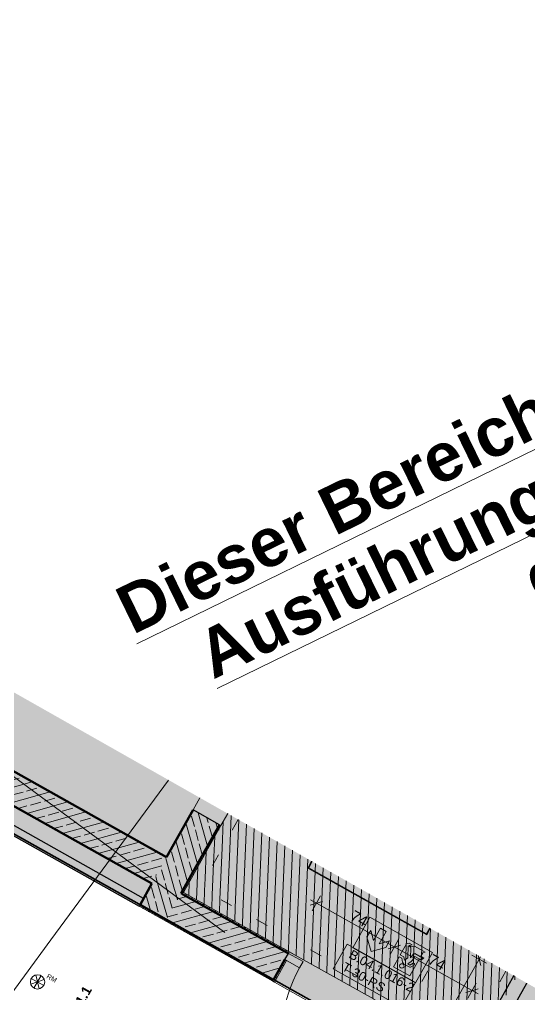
# Model space of a CAD drawing. Header units: metres. Extents: x -27.1 to 50.1, y 105.7 to 163.4.
# Drawn here: x 10.61 to 14.84, y 154.23 to 162.31 of the extents above; entities that cross this region are included whole.
import ezdxf

# ---------------------------------------------------------------- set-up
doc = ezdxf.new("R2010")
doc.units = ezdxf.units.M
doc.header["$MEASUREMENT"] = 0
for name, pattern in [('Punktlinie', [0.0035, 0, -0.0035]), ('Punktlinie_ eng', [0.00075, 0, -0.00075]), ('Strichlinie-über-Schnitt', [0.0023, 0.0008, -0.0015]), ('Strichpunktlinie', [0.006703, 0.003528, -0.001764, 0, -0.001411])]:
    doc.linetypes.add(name, pattern=pattern)
for name, color, linetype in [('00  Raster', 7, 'Continuous'), ('10  Wand Massiv', 7, 'Continuous'), ('10  Wand Massiv_Schnittschraffur', 7, 'Continuous'), ('10  Wand Massiv_Tür', 7, 'Continuous'), ('20  Decke Abhangdecke', 7, 'Continuous'), ('20  Decke Abhangdecke_Deckschraffur', 7, 'Continuous'), ('20  Deckenspiegel + Einbauten', 7, 'Continuous'), ('20  Wand Leichtbau', 7, 'Continuous'), ('20  Wand Leichtbau_Schnittschraffur', 7, 'Continuous'), ('40  Bemaßung 1_ 50 Deckenspiegel', 7, 'Continuous'), ('50 NUF - Raumstempel MIETERAUSBAU', 7, 'Continuous'), ('Neubau_10  Treppen + Rampen', 7, 'Continuous'), ('Neubau_20  Decke Abhangdecke', 7, 'Continuous'), ('Neubau_20  Decke Abhangdecke_Deckschraffur', 7, 'Continuous'), ('Neubau_20  Deckenspiegel + Einbauten', 7, 'Continuous'), ('Neubau_50  NUF - Raumstempel', 7, 'Continuous'), ('Neubau_50 NUF - Raumstempel MIETERAUSBAU', 7, 'Continuous')]:
    doc.layers.add(name, color=color, linetype=linetype)
doc.styles.add('ERSTELLTER_STIL_1', font='arial.ttf')
doc.styles.add('ERSTELLTER_STIL_2', font='arial.ttf')
pattern_1 = [(87.605446, (0, 0), (-0.06494324, 0.002715745), [])]
pattern_2 = [(15.73796, (0, 0), (-0.03254858, 0.11550147), []), (15.73796, (-0.01627, 0.05775), (-0.03254858, 0.11550147), [0.09, -0.03])]
pattern_3 = [(87.605446, (0, 0), (-0.02497817, 0.001044517), [0, -0.025])]
pattern_4 = [(105.73796, (0, 0), (0.11550147, 0.03254858), []), (105.73796, (-0.05775, -0.01627), (0.11550147, 0.03254858), [0.09, -0.03])]

msp = doc.modelspace()

# ---------------------------------------------------------------- hatches: boundary and pattern name
at = {"layer": '10  Wand Massiv_Schnittschraffur', "linetype": 'Continuous', "lineweight": 0, "true_color": 0xffffff}
for points in [[(11.83, 155.3701), (10.1288, 156.3233), (10.0066, 156.1052), (11.7078, 155.152)], [(11.83, 155.3701), (12.0481, 155.2479), (12.268, 155.6405), (12.0499, 155.7627)], [(12.0481, 155.2479), (12.0611, 155.2406), (12.2811, 155.6331), (12.268, 155.6405)], [(11.9503, 155.0734), (12.0481, 155.2479), (11.83, 155.3701), (11.7322, 155.1956)], [(11.9707, 155.0792), (12.0611, 155.2406), (12.0481, 155.2479), (11.9576, 155.0865)], [(11.7322, 155.1956), (11.61, 154.9775), (11.6224, 154.9706), (11.9499, 155.0727), (11.9503, 155.0734)], [(11.9499, 155.0727), (11.6224, 154.9706), (11.8281, 154.8553)], [(11.9499, 155.0727), (11.8281, 154.8553), (12.7179, 154.3567), (12.8108, 154.5225), (12.8401, 154.5748), (11.951, 155.073)], [(11.9503, 155.0734), (11.9499, 155.0727), (11.951, 155.073)], [(11.9503, 155.0734), (11.951, 155.073), (11.9707, 155.0792), (11.9576, 155.0865)], [(11.9707, 155.0792), (11.951, 155.073), (11.9634, 155.0661)], [(11.9634, 155.0661), (12.8401, 154.5748), (12.8475, 154.5879), (11.9707, 155.0792)], [(11.6027, 154.9644), (11.6224, 154.9706), (11.61, 154.9775)], [(11.6224, 154.9706), (11.6027, 154.9644), (12.7106, 154.3437), (12.7179, 154.3567)], [(12.8401, 154.5748), (12.8108, 154.5225), (12.9329, 154.4541), (12.9623, 154.5064)], [(12.7106, 154.3437), (12.7237, 154.3363), (12.8239, 154.5152), (12.8108, 154.5225), (12.7179, 154.3567)]]:
    msp.add_hatch(color=7, dxfattribs=at).paths.add_polyline_path(points)
at = {"layer": '10  Wand Massiv_Schnittschraffur', "linetype": 'Continuous', "lineweight": 13, "true_color": 0x000100}
h = msp.add_hatch(dxfattribs=at)
h.set_pattern_fill('Beton__Stahlbeton_0001', color=98, style=0, pattern_type=2)
h.set_pattern_definition([(15.73796, (0, 0), (-0.03254858, 0.11550147), []), (15.73796, (-0.01627, 0.05775), (-0.03254858, 0.11550147), [0.09, -0.03])])
h.paths.add_polyline_path([(11.83, 155.3701), (10.1288, 156.3233), (10.0066, 156.1052), (11.7078, 155.152)])
h = msp.add_hatch(dxfattribs=at)
h.set_pattern_fill('Beton__Stahlbeton_0001', color=98, style=0, pattern_type=2)
h.set_pattern_definition([(105.73796, (0, 0), (0.11550147, 0.03254858), []), (105.73796, (-0.05775, -0.01627), (0.11550147, 0.03254858), [0.09, -0.03])])
h.paths.add_polyline_path([(11.83, 155.3701), (12.0481, 155.2479), (12.268, 155.6405), (12.0499, 155.7627)])
h = msp.add_hatch(dxfattribs=at)
h.set_pattern_fill('Gips_0001', color=98, style=0, pattern_type=2)
h.set_pattern_definition(pattern_3)
h.paths.add_polyline_path([(12.0481, 155.2479), (12.0611, 155.2406), (12.2811, 155.6331), (12.268, 155.6405)])
h = msp.add_hatch(dxfattribs=at)
h.set_pattern_fill('Beton__Stahlbeton_0001', color=98, style=0, pattern_type=2)
h.set_pattern_definition(pattern_4)
h.paths.add_polyline_path([(11.9503, 155.0734), (12.0481, 155.2479), (11.83, 155.3701), (11.7322, 155.1956)])
h = msp.add_hatch(dxfattribs=at)
h.set_pattern_fill('Gips_0001', color=98, style=0, pattern_type=2)
h.set_pattern_definition(pattern_3)
h.paths.add_polyline_path([(11.9707, 155.0792), (12.0611, 155.2406), (12.0481, 155.2479), (11.9576, 155.0865)])
h = msp.add_hatch(dxfattribs=at)
h.set_pattern_fill('Beton__Stahlbeton_0001', color=98, style=0, pattern_type=2)
h.set_pattern_definition(pattern_4)
h.paths.add_polyline_path([(11.7322, 155.1956), (11.61, 154.9775), (11.6224, 154.9706), (11.9499, 155.0727), (11.9503, 155.0734)])
h = msp.add_hatch(dxfattribs=at)
h.set_pattern_fill('Beton__Stahlbeton_0001', color=98, style=0, pattern_type=2)
h.set_pattern_definition(pattern_4)
h.paths.add_polyline_path([(11.9499, 155.0727), (11.6224, 154.9706), (11.8281, 154.8553)])
h = msp.add_hatch(dxfattribs=at)
h.set_pattern_fill('Beton__Stahlbeton_0001', color=98, style=0, pattern_type=2)
h.set_pattern_definition(pattern_2)
h.paths.add_polyline_path([(11.9499, 155.0727), (11.8281, 154.8553), (12.7179, 154.3567), (12.8108, 154.5225), (12.8401, 154.5748), (11.951, 155.073)])
h = msp.add_hatch(dxfattribs=at)
h.set_pattern_fill('Beton__Stahlbeton_0001', color=98, style=0, pattern_type=2)
h.set_pattern_definition(pattern_2)
h.paths.add_polyline_path([(11.9503, 155.0734), (11.9499, 155.0727), (11.951, 155.073)])
h = msp.add_hatch(dxfattribs=at)
h.set_pattern_fill('Gips_0001', color=98, style=0, pattern_type=2)
h.set_pattern_definition(pattern_3)
h.paths.add_polyline_path([(11.9503, 155.0734), (11.951, 155.073), (11.9707, 155.0792), (11.9576, 155.0865)])
h = msp.add_hatch(dxfattribs=at)
h.set_pattern_fill('Gips_0001', color=98, style=0, pattern_type=2)
h.set_pattern_definition(pattern_3)
h.paths.add_polyline_path([(11.9707, 155.0792), (11.951, 155.073), (11.9634, 155.0661)])
h = msp.add_hatch(dxfattribs=at)
h.set_pattern_fill('Gips_0001', color=98, style=0, pattern_type=2)
h.set_pattern_definition(pattern_3)
h.paths.add_polyline_path([(11.9634, 155.0661), (12.8401, 154.5748), (12.8475, 154.5879), (11.9707, 155.0792)])
h = msp.add_hatch(dxfattribs=at)
h.set_pattern_fill('Gips_0001', color=98, style=0, pattern_type=2)
h.set_pattern_definition(pattern_3)
h.paths.add_polyline_path([(11.6027, 154.9644), (11.6224, 154.9706), (11.61, 154.9775)])
h = msp.add_hatch(dxfattribs=at)
h.set_pattern_fill('Gips_0001', color=98, style=0, pattern_type=2)
h.set_pattern_definition(pattern_3)
h.paths.add_polyline_path([(11.6224, 154.9706), (11.6027, 154.9644), (12.7106, 154.3437), (12.7179, 154.3567)])
h = msp.add_hatch(dxfattribs=at)
h.set_pattern_fill('Gips_0001', color=98, style=0, pattern_type=2)
h.set_pattern_definition(pattern_3)
h.paths.add_polyline_path([(12.7106, 154.3437), (12.7237, 154.3363), (12.8239, 154.5152), (12.8108, 154.5225), (12.7179, 154.3567)])
at = {"layer": '20  Decke Abhangdecke_Deckschraffur', "linetype": 'Continuous', "lineweight": 18, "true_color": 0xffd5aa}
h = msp.add_hatch(dxfattribs=at)
h.set_pattern_fill('Mauerwerk_0001', color=41, style=0, pattern_type=2)
h.set_pattern_definition(pattern_1)
h.paths.add_polyline_path([(11.9707, 155.0792), (14.3698, 153.735), (14.73, 154.3778), (14.643, 154.4271), (14.3314, 153.8711), (12.1068, 155.1175), (12.424, 155.6835), (12.337, 155.7328)])
h = msp.add_hatch(dxfattribs=at)
h.set_pattern_fill('Mauerwerk_0001', color=41, style=0, pattern_type=2)
h.set_pattern_definition(pattern_1)
h.paths.add_polyline_path([(12.1068, 155.1175), (14.3314, 153.8711), (14.643, 154.4271), (12.424, 155.6835)])
at = {"layer": '20  Wand Leichtbau_Schnittschraffur', "linetype": 'Continuous', "lineweight": 18}
for points in [[(11.6393, 155.0299), (9.9382, 155.983), (9.9015, 155.9176), (11.6027, 154.9644)], [(14.3407, 153.7341), (14.4497, 153.673), (14.817, 154.3286), (14.7083, 154.3902)]]:
    msp.add_hatch(color=9, dxfattribs=at).paths.add_polyline_path(points)
at = {"layer": 'Neubau_10  Treppen + Rampen', "linetype": 'Continuous', "lineweight": 0, "true_color": 0x8f8f8f}
msp.add_hatch(color=252, dxfattribs=at).paths.add_polyline_path([(17.1396, 149.5487), (18.6134, 152.179), (1.2236, 162.0253), (0.6998, 161.0905), (14.3275, 153.4549), (13.601, 152.1582)])
at = {"layer": 'Neubau_20  Decke Abhangdecke_Deckschraffur', "linetype": 'Continuous', "lineweight": 18, "true_color": 0xdcff15}
h = msp.add_hatch(dxfattribs=at)
h.set_pattern_fill('Bauliche_Anlagen__geplan_55', color=60, style=0, pattern_type=2)
h.set_pattern_definition([(87.60545, (0, 0), (-0.4995634, 0.0208903), []), (177.60545, (0, 0), (0.0208903, 0.4995634), [])])
h.paths.add_polyline_path([(17.5492, 150.2797), (18.6134, 152.179), (14.817, 154.3286), (14.0119, 152.8916)])
at = {"layer": 'Neubau_50 NUF - Raumstempel MIETERAUSBAU', "linetype": 'Continuous', "lineweight": 0, "true_color": 0xffffff}
msp.add_hatch(color=7, dxfattribs=at).paths.add_polyline_path([(11.8178, 156.0268), (11.9109, 155.836), (12.0418, 155.8999)])

# ---------------------------------------------------------------- linework, layer by layer
at = {"layer": '00  Raster', "color": 7, "linetype": 'Strichpunktlinie', "lineweight": 13, "ltscale": 1000}
for p, q in [((13.2683, 154.0484), (-1.4759, 162.3096)), ((17.7894, 150.7085), (6.4769, 159.0508)), ((10.8713, 154.6862), (11.8475, 156.01)), ((-11.9168, 108.1804), (14.1513, 154.7055)), ((10.8713, 154.6862), (10.2778, 153.8814))]:
    msp.add_line(p, q, dxfattribs=at)
at = {"layer": '10  Wand Massiv', "color": 7, "linetype": 'Continuous', "lineweight": 25, "ltscale": 1000}
for p, q in [((12.268, 155.6405), (12.0499, 155.7627)), ((12.8108, 154.5225), (12.8401, 154.5748))]:
    msp.add_line(p, q, dxfattribs=at)
at = {"layer": '10  Wand Massiv', "color": 7, "linetype": 'Continuous', "lineweight": 50, "ltscale": 1000}
for p, q in [((12.0481, 155.2479), (12.268, 155.6405)), ((11.9503, 155.0734), (12.0481, 155.2479)), ((11.9503, 155.0734), (11.951, 155.073)), ((11.9503, 155.0734), (11.951, 155.073)), ((11.951, 155.073), (11.9634, 155.0661)), ((11.951, 155.073), (11.9634, 155.0661)), ((12.8401, 154.5748), (11.9634, 155.0661)), ((11.61, 154.9775), (11.6224, 154.9706)), ((11.61, 154.9775), (11.6224, 154.9706)), ((11.6224, 154.9706), (11.8281, 154.8553)), ((11.6224, 154.9706), (11.8281, 154.8553)), ((11.8281, 154.8553), (12.7179, 154.3567)), ((12.7179, 154.3567), (12.8108, 154.5225))]:
    msp.add_line(p, q, dxfattribs=at)
at = {"layer": '10  Wand Massiv', "color": 7, "linetype": 'Continuous', "lineweight": 13, "ltscale": 1000}
for p, q in [((12.2811, 155.6331), (12.268, 155.6405)), ((12.8401, 154.5748), (12.8475, 154.5879)), ((12.8239, 154.5152), (12.7237, 154.3363)), ((12.8108, 154.5225), (12.8239, 154.5152)), ((12.7106, 154.3437), (12.7237, 154.3363))]:
    msp.add_line(p, q, dxfattribs=at)
at = {"layer": '10  Wand Massiv', "color": 7, "linetype": 'Continuous', "lineweight": 50, "ltscale": 1000, "flags": 128}
for points in [[(11.83, 155.3701), (10.1288, 156.3233)], [(10.0066, 156.1052), (11.7078, 155.152)], [(12.0499, 155.7627), (11.83, 155.3701)], [(11.7078, 155.152), (11.61, 154.9775)]]:
    msp.add_lwpolyline(points, dxfattribs=at)
at = {"layer": '10  Wand Massiv', "color": 7, "linetype": 'Continuous', "lineweight": 13, "ltscale": 1000, "flags": 128}
for points in [[(12.0611, 155.2406), (12.2811, 155.6331)], [(11.9707, 155.0792), (12.0611, 155.2406)], [(12.8475, 154.5879), (11.9707, 155.0792)], [(11.6027, 154.9644), (11.61, 154.9775)], [(11.6027, 154.9644), (12.7106, 154.3437)]]:
    msp.add_lwpolyline(points, dxfattribs=at)
msp.add_lwpolyline([(13.2121, 154.4466), (13.7792, 154.1289), (13.8944, 154.3345), (13.3274, 154.6522)], close=True, dxfattribs=at)
at = {"layer": '10  Wand Massiv_Tür', "color": 7, "linetype": 'Continuous', "lineweight": 18, "ltscale": 1000}
for p, q in [((12.1063, 155.8634), (12.0499, 155.7627)), ((12.8108, 154.5225), (12.8401, 154.5748)), ((12.8401, 154.5748), (12.9623, 154.5064)), ((12.9329, 154.4541), (12.8108, 154.5225)), ((12.9623, 154.5064), (12.9329, 154.4541))]:
    msp.add_line(p, q, dxfattribs=at)
at = {"layer": '10  Wand Massiv_Tür', "color": 7, "linetype": 'Continuous', "lineweight": 25, "ltscale": 1000}
for p, q in [((12.268, 155.6405), (12.0499, 155.7627)), ((12.8108, 154.5225), (12.8401, 154.5748)), ((12.8108, 154.5225), (12.8401, 154.5748))]:
    msp.add_line(p, q, dxfattribs=at)
at = {"layer": '10  Wand Massiv_Tür', "color": 7, "linetype": 'Strichlinie-über-Schnitt', "lineweight": 18, "ltscale": 1000}
msp.add_line((12.337, 155.7328), (12.2811, 155.6331), dxfattribs=at)
at = {"layer": '10  Wand Massiv_Tür', "color": 7, "linetype": 'Continuous', "lineweight": 13, "ltscale": 1000}
for p, q in [((12.2811, 155.6331), (12.268, 155.6405)), ((12.8401, 154.5748), (12.8475, 154.5879)), ((12.8239, 154.5152), (12.7237, 154.3363)), ((12.7106, 154.3437), (12.7237, 154.3363))]:
    msp.add_line(p, q, dxfattribs=at)
at = {"layer": '10  Wand Massiv_Tür', "color": 7, "linetype": 'Strichlinie-über-Schnitt', "lineweight": 13, "ltscale": 1000}
for p, q in [((12.8475, 154.5879), (14.1386, 153.8645)), ((12.7237, 154.3363), (13.9887, 153.6276))]:
    msp.add_line(p, q, dxfattribs=at)
at = {"layer": '10  Wand Massiv_Tür', "color": 7, "linetype": 'Continuous', "lineweight": 13, "ltscale": 1000}
msp.add_arc((13.9798, 153.8675), 1.2, 150.73796, 240.73796, dxfattribs=at)
at = {"layer": '20  Decke Abhangdecke', "color": 7, "linetype": 'Punktlinie_ eng', "lineweight": 13, "ltscale": 1000, "flags": 128}
for points in [[(12.337, 155.7328), (11.9707, 155.0792), (14.3698, 153.735), (14.73, 154.3778)], [(14.643, 154.4271), (14.3314, 153.8711), (12.1068, 155.1175), (12.424, 155.6835)], [(12.424, 155.6835), (12.1068, 155.1175), (14.3314, 153.8711), (14.643, 154.4271)]]:
    msp.add_lwpolyline(points, dxfattribs=at)
at = {"layer": '20  Wand Leichtbau', "color": 7, "linetype": 'Continuous', "lineweight": 25, "ltscale": 1000, "flags": 128}
for points in [[(11.6393, 155.0299), (9.9382, 155.983)], [(9.9015, 155.9176), (11.6027, 154.9644)], [(14.7083, 154.3902), (14.3407, 153.7341)], [(14.4497, 153.673), (14.817, 154.3286)]]:
    msp.add_lwpolyline(points, dxfattribs=at)
at = {"layer": '20  Wand Leichtbau', "color": 7, "linetype": 'Continuous', "lineweight": 13, "ltscale": 1000, "flags": 128}
msp.add_lwpolyline([(11.6027, 154.9644), (11.6393, 155.0299)], dxfattribs=at)
at = {"layer": '40  Bemaßung 1_ 50 Deckenspiegel', "color": 7, "linetype": 'Continuous', "lineweight": 13, "ltscale": 1000}
for p, q in [((13.1236, 155.004), (13.0215, 154.9752)), ((13.0235, 155.0171), (13.0725, 154.9896)), ((13.0382, 154.9282), (13.1069, 155.0509)), ((13.0725, 154.9896), (13.7181, 154.6279)), ((13.6837, 154.5665), (13.7525, 154.6892)), ((13.7691, 154.6423), (13.6671, 154.6135)), ((13.7181, 154.6279), (14.3637, 154.2662)), ((14.4213, 154.5264), (14.0642, 153.889)), ((14.36, 154.5608), (14.4827, 154.4921)), ((14.4357, 154.4754), (14.4125, 154.5576)), ((14.4325, 154.5463), (14.4213, 154.5264)), ((14.3293, 154.2048), (14.398, 154.3275)), ((14.3126, 154.2518), (14.4147, 154.2805)), ((14.3637, 154.2662), (14.4127, 154.2387))]:
    msp.add_line(p, q, dxfattribs=at)
at = {"layer": 'Neubau_10  Treppen + Rampen', "color": 8, "linetype": 'Continuous', "lineweight": 35, "ltscale": 1000, "flags": 128}
msp.add_lwpolyline([(1.2236, 162.0253), (0.6998, 161.0905), (14.3275, 153.4549), (13.601, 152.1582), (17.1396, 149.5487)], dxfattribs=at)
at = {"layer": 'Neubau_20  Decke Abhangdecke', "color": 7, "linetype": 'Strichlinie-über-Schnitt', "lineweight": 13, "ltscale": 1000, "flags": 128}
msp.add_lwpolyline([(14.817, 154.3286), (14.0119, 152.8916), (17.5492, 150.2797)], dxfattribs=at)
at = {"layer": 'Neubau_20  Deckenspiegel + Einbauten', "color": 7, "linetype": 'Continuous', "lineweight": 13, "ltscale": 1000}
for p, q in [((13.5154, 154.8737), (13.3742, 154.6218)), ((13.3742, 154.6218), (13.5154, 154.8737)), ((13.5154, 154.8737), (14.0362, 154.5819)), ((13.4919, 154.7106), (13.5226, 154.7653)), ((13.4919, 154.7106), (13.5226, 154.7653)), ((13.5226, 154.7653), (13.5466, 154.6799)), ((13.5226, 154.7653), (13.5466, 154.6799)), ((13.5466, 154.6799), (13.6042, 154.7826)), ((13.5466, 154.6799), (13.6042, 154.7826)), ((13.6503, 154.7568), (13.5928, 154.6541)), ((13.6503, 154.7568), (13.5928, 154.6541)), ((13.6042, 154.7826), (13.6503, 154.7568)), ((13.6042, 154.7826), (13.6503, 154.7568)), ((13.5261, 154.5892), (13.4919, 154.7106)), ((13.5261, 154.5892), (13.4919, 154.7106)), ((13.5928, 154.6541), (13.6781, 154.6781)), ((13.5928, 154.6541), (13.6781, 154.6781)), ((13.6781, 154.6781), (13.6475, 154.6234)), ((13.6781, 154.6781), (13.6475, 154.6234)), ((13.8199, 154.6538), (13.7682, 154.5616)), ((13.7682, 154.5616), (13.8199, 154.6538)), ((13.8418, 154.66), (13.8199, 154.6538)), ((13.8199, 154.6538), (13.8418, 154.66)), ((13.8664, 154.6462), (13.8418, 154.66)), ((13.8418, 154.66), (13.8664, 154.6462)), ((13.3742, 154.6218), (13.8951, 154.33)), ((13.8951, 154.33), (13.3742, 154.6218)), ((13.6475, 154.6234), (13.5261, 154.5892)), ((13.6475, 154.6234), (13.5261, 154.5892)), ((13.8291, 154.5366), (13.8346, 154.6371)), ((13.8346, 154.6371), (13.8291, 154.5366)), ((13.8346, 154.6371), (13.8499, 154.6285)), ((13.8499, 154.6285), (13.8346, 154.6371)), ((13.8404, 154.6396), (13.8664, 154.6462)), ((13.8664, 154.6462), (13.8404, 154.6396)), ((13.8588, 154.6293), (13.8404, 154.6396)), ((13.8404, 154.6396), (13.8588, 154.6293)), ((13.8558, 154.6199), (13.8533, 154.5364)), ((13.8533, 154.5364), (13.8558, 154.6199)), ((13.8533, 154.5364), (13.8765, 154.5696)), ((13.8765, 154.5696), (13.8533, 154.5364)), ((13.8868, 154.6348), (13.8588, 154.6293)), ((13.8588, 154.6293), (13.8868, 154.6348)), ((13.9755, 154.5851), (13.8868, 154.6348)), ((13.8868, 154.6348), (13.9755, 154.5851)), ((13.8885, 154.5722), (13.9541, 154.5354)), ((13.9541, 154.5354), (13.8885, 154.5722)), ((13.8951, 154.33), (14.0362, 154.5819)), ((14.0362, 154.5819), (13.8951, 154.33)), ((13.9377, 154.5503), (13.9538, 154.579)), ((13.9538, 154.579), (13.9377, 154.5503)), ((13.9538, 154.579), (13.9755, 154.5851)), ((13.9755, 154.5851), (13.9538, 154.579)), ((13.7598, 154.5465), (13.7129, 154.4628)), ((13.7129, 154.4628), (13.7598, 154.5465)), ((13.781, 154.5346), (13.7598, 154.5465)), ((13.7598, 154.5465), (13.781, 154.5346)), ((13.7682, 154.5616), (13.7982, 154.5448)), ((13.7982, 154.5448), (13.7682, 154.5616)), ((13.7864, 154.5006), (13.781, 154.5346)), ((13.781, 154.5346), (13.7864, 154.5006)), ((13.7982, 154.5448), (13.8024, 154.5173)), ((13.8024, 154.5173), (13.7982, 154.5448)), ((13.8024, 154.5173), (13.8291, 154.5366)), ((13.8291, 154.5366), (13.8024, 154.5173)), ((13.8575, 154.5077), (13.8298, 154.4877)), ((13.8298, 154.4877), (13.8575, 154.5077)), ((13.8298, 154.4877), (13.8473, 154.4779)), ((13.8473, 154.4779), (13.8298, 154.4877)), ((13.8464, 154.388), (13.9234, 154.5255)), ((13.9234, 154.5255), (13.8464, 154.388)), ((13.8473, 154.4779), (13.8742, 154.4932)), ((13.8742, 154.4932), (13.8473, 154.4779)), ((13.8891, 154.5489), (13.8765, 154.5309)), ((13.8765, 154.5309), (13.8891, 154.5489)), ((13.9238, 154.5294), (13.8891, 154.5489)), ((13.8891, 154.5489), (13.9238, 154.5294)), ((13.9633, 154.5359), (13.9377, 154.5503)), ((13.9377, 154.5503), (13.9633, 154.5359)), ((13.9477, 154.5246), (13.9633, 154.5359)), ((13.9633, 154.5359), (13.9477, 154.5246)), ((13.7129, 154.4628), (13.8464, 154.388)), ((13.8464, 154.388), (13.7129, 154.4628)), ((13.841, 154.4624), (13.798, 154.4865)), ((13.798, 154.4865), (13.841, 154.4624)), ((13.8827, 154.4782), (13.8539, 154.4617)), ((13.8539, 154.4617), (13.8827, 154.4782)), ((10.8164, 154.357), (10.7035, 154.32)), ((10.7081, 154.3675), (10.8118, 154.3094)), ((10.7309, 154.2866), (10.789, 154.3903)), ((10.7737, 154.2807), (10.7462, 154.3963))]:
    msp.add_line(p, q, dxfattribs=at)
at = {"layer": 'Neubau_20  Deckenspiegel + Einbauten', "color": 7, "linetype": 'Continuous', "lineweight": 13, "ltscale": 1000, "flags": 128}
for points in [[(14.0165, 154.7819), (13.9869, 154.7292), (13.0011, 155.2815), (13.0331, 155.3386)], [(14.0118, 154.7845), (13.9849, 154.7366), (13.0089, 155.2835), (13.0382, 155.3358)]]:
    msp.add_lwpolyline(points, dxfattribs=at)
at = {"layer": 'Neubau_20  Deckenspiegel + Einbauten', "color": 7, "linetype": 'Continuous', "lineweight": 13, "ltscale": 1000}
msp.add_circle((10.76, 154.3385), 0.0594, dxfattribs=at)
for centre, radius, start, end in [((13.8441, 154.6182), 0.0119, 8.38303, 60.73796), ((13.8441, 154.6182), 0.0119, 8.38303, 60.73796), ((13.8839, 154.5641), 0.00922, 60.73796, 143.50733), ((13.8839, 154.5641), 0.00922, 60.73796, 143.50733), ((13.7809, 154.4705), 0.0182, 330.73796, 150.73796), ((13.8104, 154.5085), 0.0253, 198.18806, 240.73796), ((13.8104, 154.5085), 0.0253, 198.18806, 240.73796), ((13.8232, 154.5553), 0.0587, 305.82192, 335.45046), ((13.8232, 154.5553), 0.0587, 305.82192, 335.45046), ((13.8784, 154.4857), 0.00864, 299.87253, 119.65065), ((13.8784, 154.4857), 0.00864, 299.87253, 119.65065), ((13.9363, 154.5481), 0.0261, 240.28918, 295.7537), ((13.9363, 154.5481), 0.0261, 240.28918, 295.7537), ((13.9353, 154.551), 0.0244, 241.96831, 320.3514), ((13.9353, 154.551), 0.0244, 241.96831, 320.3514), ((13.7809, 154.4705), 0.0182, 150.73796, 330.73796), ((13.8482, 154.4752), 0.0147, 240.73796, 292.97219), ((13.8482, 154.4752), 0.0147, 240.73796, 292.97219)]:
    msp.add_arc(centre, radius, start, end, dxfattribs=at)
at = {"layer": 'Neubau_50  NUF - Raumstempel', "color": 253, "linetype": 'Punktlinie', "lineweight": 18, "ltscale": 1000, "true_color": 0x9f9f9f, "flags": 128}
msp.add_lwpolyline([(17.5505, 150.282), (14.0119, 152.8916), (14.817, 154.3286)], dxfattribs=at)

# ---------------------------------------------------------------- texts
at = {"layer": '10  Wand Massiv', "color": 7, "linetype": 'Continuous', "lineweight": 18, "char_height": 0.075, "attachment_point": 1, "rotation": 330.73796, "style": 'ERSTELLTER_STIL_1'}
for s, insert in [('\\A1;{\\pql;\\pt0;\\fArial|b0|i0|c0|p38;B.04.1.016-2}', (13.3713, 154.608)), ('\\A1;{\\pql;\\pt0;\\fArial|b0|i0|c0|p38;T 30-RS}', (13.3137, 154.5051))]:
    msp.add_mtext(s, dxfattribs=dict(at, insert=insert))
at = {"layer": '20  Deckenspiegel + Einbauten', "color": 7, "linetype": 'Continuous', "lineweight": 13}
for s, insert, char_height, attachment_point, rotation, style in [('\\A1;{\\pql;\\fArial|b0|i0|c0|p38;R\\fArial|b0|i0|c0|p38;M}', (10.8496, 154.4075), 0.04, 1, 330.73796, 'ERSTELLTER_STIL_1'), ('\\A1;{\\pqc;\\fArial|b1|i0|c0|p38;SL 1.1}', (11.0636, 154.1707), 0.08, 2, 60.60545, 'ERSTELLTER_STIL_2')]:
    msp.add_mtext(s, dxfattribs=dict(at, insert=insert, char_height=char_height, attachment_point=attachment_point, rotation=rotation, style=style))
at = {"layer": '40  Bemaßung 1_ 50 Deckenspiegel', "color": 7, "linetype": 'Continuous', "lineweight": 13, "char_height": 0.09, "width": 0.136595, "attachment_point": 7, "rotation": 330.73796, "style": 'ERSTELLTER_STIL_1'}
for insert in [(13.3445, 154.8578), (13.9901, 154.4961)]:
    msp.add_mtext('\\A1;{\\pql;\\fArial|b0|i0|c0|p38;74}', dxfattribs=dict(at, insert=insert))
at = {"layer": '50 NUF - Raumstempel MIETERAUSBAU', "color": 1, "linetype": 'Continuous', "lineweight": 13, "insert": (15.4619, 159.5652), "char_height": 0.4, "width": 9.653362, "attachment_point": 2, "rotation": 26.00894, "line_spacing_factor": 0.936334, "style": 'ERSTELLTER_STIL_2'}
msp.add_mtext('\\A1;{\\pqc;\\fArial|b1|i0|c0|p38;\\L\\LDieser Bereich ist in der regulären Ausführungsplanung von HMA dargestellt}', dxfattribs=at)

doc.saveas('drawing.dxf')
